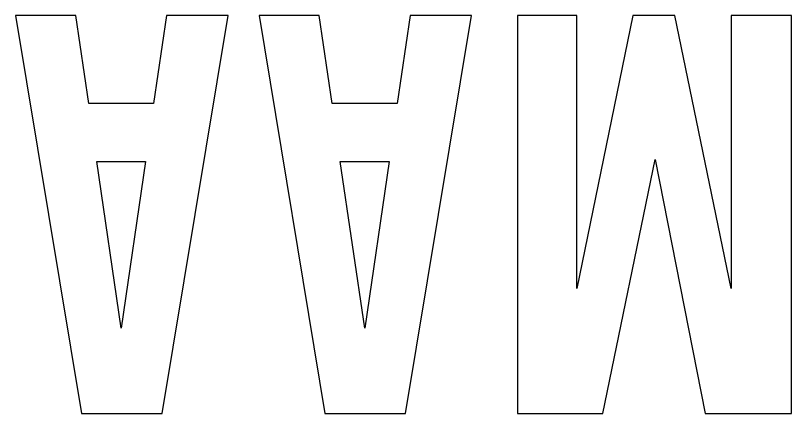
# Model space of a CAD drawing. Header units: millimetres. Extents: x -554 to 554, y -632 to 632.
# Drawn here: x -405.96 to -357.19, y -56.47 to -31.47 of the extents above; entities that cross this region are included whole.
import ezdxf

# ---------------------------------------------------------------- set-up
doc = ezdxf.new("R2010")
doc.units = ezdxf.units.MM
doc.layers.get('0').update_dxf_attribs({"lineweight": 25, "true_color": 0xffffff})

msp = doc.modelspace()

# ---------------------------------------------------------------- linework, layer by layer
at = {"color": 5, "true_color": 0x0000ff, "flags": 128}
for points in [[(-397.279, -37.005), (-401.351, -37.005), (-402.172, -31.469), (-405.958, -31.469), (-401.815, -56.469), (-396.744, -56.469), (-392.601, -31.469), (-396.458, -31.469)], [(-381.973, -37.005), (-386.045, -37.005), (-386.866, -31.469), (-390.652, -31.469), (-386.509, -56.469), (-381.437, -56.469), (-377.295, -31.469), (-381.152, -31.469)], [(-357.186, -56.469), (-357.186, -31.469), (-360.971, -31.469), (-360.971, -48.612), (-364.507, -31.469), (-367.15, -31.469), (-370.686, -48.612), (-370.686, -31.469), (-374.4, -31.469), (-374.4, -56.469), (-369.043, -56.469), (-365.757, -40.505), (-362.614, -56.469)], [(-397.779, -40.648), (-399.315, -51.112), (-400.851, -40.648)], [(-382.473, -40.648), (-384.009, -51.112), (-385.545, -40.648)]]:
    msp.add_lwpolyline(points, close=True, dxfattribs=at)

doc.saveas('drawing.dxf')
